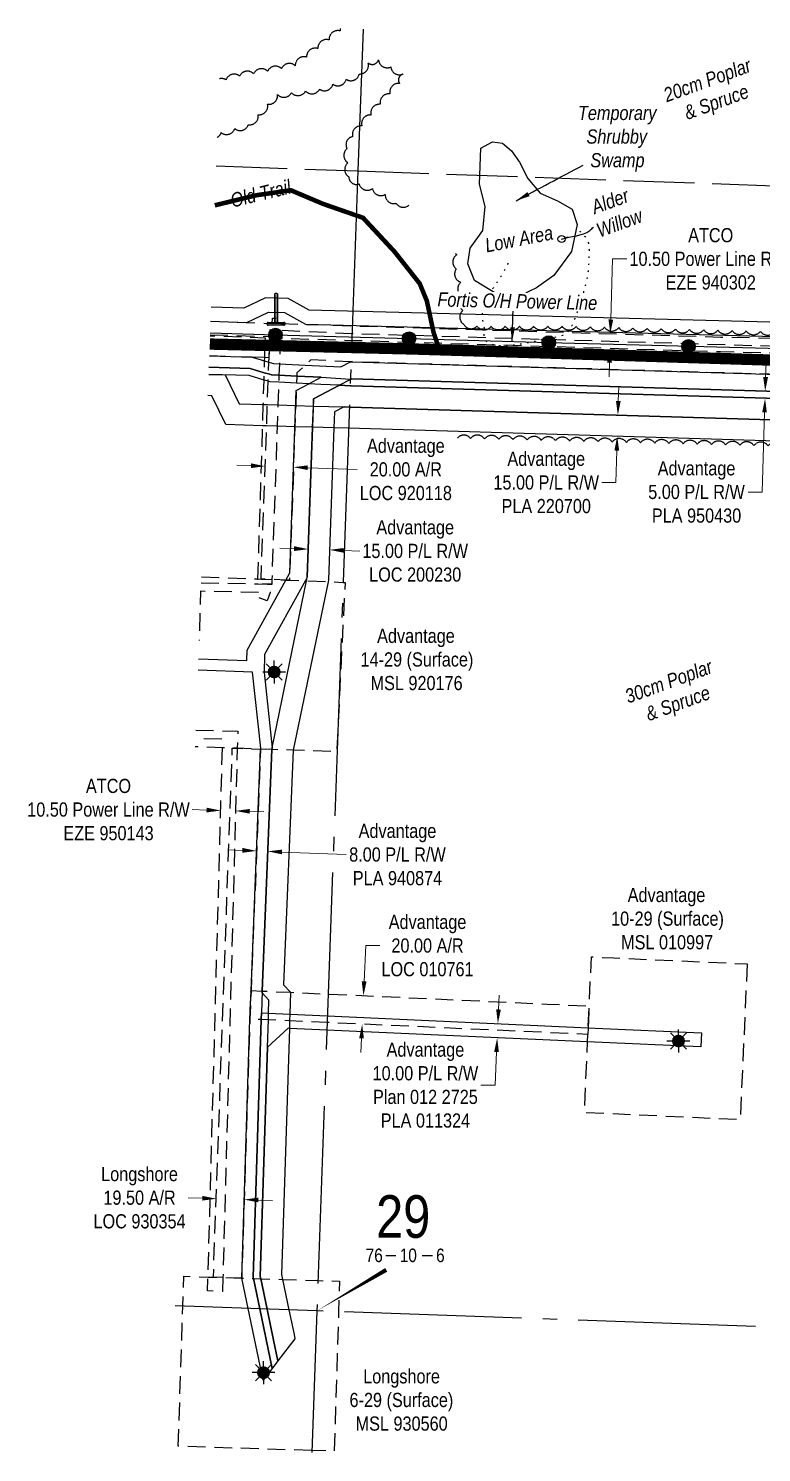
# Model space of a CAD drawing. Extents: x 341532 to 345906, y 6165767 to 6167762.
# Drawn here: x 341532 to 342049, y 6165902 to 6166906 of the extents above; entities that cross this region are included whole.
import ezdxf
from ezdxf.enums import TextEntityAlignment as Align

# ---------------------------------------------------------------- set-up
doc = ezdxf.new("R2010")
doc.units = 0
doc.header["$LTSCALE"] = 5
doc.header["$PDSIZE"] = 0.5
for name, pattern in [('0', [1, 1, 0]), ('foc-ACCESSROAD', [3.75, 2.5, -1.25]), ('foc-FLOWLINE', [3.75, 2.5, -1.25]), ('foc-QUARTERLINE', [33, 25, -3, 2, -3]), ('foc-TOPO', [1, 0.2, -0.8]), ('foc-UNSURVEYED', [12.5, 10, -2.5]), ('POWERLINE5', [7.8, 2.4, -0.6, 0.6, -0.6, 0.6, -0.6, 2.4])]:
    doc.linetypes.add(name, pattern=pattern)
doc.layers.get('Defpoints').update_dxf_attribs({"color": 9})
for name, color, linetype in [('10', 1, 'Continuous'), ('9', 3, 'Continuous'), ('AS-POWER', 104, 'foc-POWER'), ('AS-POWER-EXISTING', 72, 'POWERLINE5'), ('AS-ROADS', 254, 'Continuous'), ('C-RW', 13, 'Continuous'), ('F-AR', 190, 'foc-ACCESSROAD'), ('F-EZE', 190, 'foc-FLOWLINE'), ('F-RW', 190, 'Continuous'), ('F-WS', 190, 'foc-ACCESSROAD'), ('F-WS-S', 8, 'Continuous'), ('L-QSEC', 8, 'foc-QUARTERLINE'), ('L-SECLBL', 7, 'Continuous'), ('L-USEC', 7, 'foc-UNSURVEYED'), ('T-BUSH', 110, '0'), ('T-BUSH-T', 110, 'Continuous'), ('T-GENERAL', 48, 'foc-TOPO'), ('WETLAND', 143, 'Continuous'), ('WETLAND-T', 146, 'Continuous')]:
    doc.layers.add(name, color=color, linetype=linetype)
for name, color, linetype, lineweight in [('F-AR-T', 190, 'Continuous', 9), ('F-EZE-T', 190, 'Continuous', 9), ('F-RW-T', 190, 'Continuous', 9), ('F-WS-T', 190, 'Continuous', 9), ('T-TEXT', 48, 'Continuous', 18)]:
    doc.layers.add(name, color=color, linetype=linetype, lineweight=lineweight)
doc.styles.add('100L', font='ARIALN.TTF', dxfattribs={"height": 11})
doc.styles.add('80CG', font='ARIALN.TTF', dxfattribs={"height": 10})
doc.styles.add('80L', font='ARIALN.TTF', dxfattribs={"height": 10})
doc.styles.add('foc-LtypeFont', font='ARIALN.TTF', dxfattribs={"height": 7.35})
doc.styles.add('SIMPLEX', font='ARIALN.TTF')
doc.linetypes.add('foc-POWER', pattern='A,6,-1,["P",foc-LtypeFont,S=0.2,R=0,X=-0.625,Y=-0.75],-1.24,4', length=12.24)
doc.dimstyles.new('Compass 5 000', dxfattribs={"dimscale": 5, "dimtxt": 9, "dimasz": 2, "dimexe": 0.2, "dimexo": 0.0625, "dimgap": 0.5, "dimtad": 0, "dimtih": 1, "dimtoh": 1, "dimzin": 0, "dimdsep": 46, "dimtxsty": '80CG', "dimcen": 0.1, "dimse1": 1, "dimse2": 1, "dimclrd": 256, "dimclrt": 256, "dimaunit": 1, "dimadec": 4, "dimazin": 0, "dimtfac": 0.06, "dimtofl": 0, "dimtmove": 0, "dimatfit": 1, "dimfxl": 0.2, "dimtolj": 1, "dimtzin": 0, "dimlwd": -1, "dimarcsym": 0})

# ---------------------------------------------------------------- blocks, each defined once
blk = doc.blocks.new('L-SECLBL')
at = {"layer": '9', "color": 7}
for p, q in [((-5.1, -27.8), (-12.3, -27.8)), ((20.7, -27.8), (13.5, -27.8))]:
    blk.add_line(p, q, dxfattribs=at)
at = {"layer": '10', "color": 2, "style": 'SIMPLEX'}
blk.add_attdef('SEC', text='', height=30, dxfattribs=at).set_placement((0, 0), align=Align.MIDDLE)
at = {"layer": '10', "color": 5, "style": '80L'}
blk.add_attdef('TWP', text='', height=9.5, dxfattribs=at).set_placement((-14.4, -27.4), align=Align.MIDDLE_RIGHT)
blk.add_attdef('RGE', text='', height=9.5, dxfattribs=at).set_placement((3.6, -27.4), align=Align.MIDDLE_CENTER)
blk.add_attdef('MER', text='', height=9.5, dxfattribs=at).set_placement((23.2, -27.4), align=Align.MIDDLE_LEFT)
blk = doc.blocks.new('dyn_anchor')
h = blk.add_hatch(color=255)
h.dxf.hatch_style = 1
edge = h.paths.add_edge_path()
edge.add_arc((0, 4.125), 0.2, 0, 180, ccw=False)
edge.add_line((0.2, 4.125), (0.2, 0.2))
edge.add_line((0.2, 0.2), (-0.2, 0.2))
edge.add_line((-0.2, 0.2), (-0.2, 4.125))
h = blk.add_hatch(color=255)
h.dxf.hatch_style = 1
edge = h.paths.add_edge_path()
edge.add_arc((-1.1, 0), 0.2, 90, 270, ccw=False)
edge.add_line((-1.1, 0.2), (0.2, 0.2))
edge.add_line((0.2, 0.2), (1.1, 0.2))
edge.add_arc((1.1, 0), 0.2, -90, 90, ccw=False)
edge.add_line((1.1, -0.2), (-1.1, -0.2))
at = {"color": 255, "flags": 128}
blk.add_lwpolyline([(-0.2, 4.125, -1), (0.2, 4.125), (0.2, 0.2), (-0.2, 0.2)], format="xyb", close=True, dxfattribs=at)
at = {"color": 72, "const_width": 0.1, "flags": 128}
for points in [[(0, 4.125), (0, 0)], [(-1.1, 0), (1.1, 0)]]:
    blk.add_lwpolyline(points, dxfattribs=at)
at = {"color": 255}
blk.add_lwpolyline([(-1.1, -0.2, -1), (-1.1, 0.2), (0.2, 0.2), (1.1, 0.2, -1), (1.1, -0.2)], format="xyb", close=True, dxfattribs=at)
blk = doc.blocks.new('POWERPOLE')
h = blk.add_hatch(color=255)
edge = h.paths.add_edge_path()
edge.add_arc((0, 0), 0.96, 0, 360)
at = {"linetype": 'Continuous'}
for p, q in [((0.68, -0.68), (-0.68, 0.68)), ((-0.68, -0.68), (0.68, 0.68))]:
    blk.add_line(p, q, dxfattribs=at)
blk.add_circle((0, 0), 0.96, dxfattribs=at)
blk = doc.blocks.new('*D38')
at = {"layer": 'Defpoints', "color": 0, "transparency": 16777216}
for p in [(341767.8, 6166224.1), (341785.8, 6166223.3), (341784.9, 6166203.2)]:
    blk.add_point(p, dxfattribs=at)
at = {"layer": 'F-AR-T', "transparency": 16777216}
for p, q in [((341768.3, 6166234.1), (341769.4, 6166259.4)), ((341769.4, 6166259.4), (341779.4, 6166259.4)), ((341766.5, 6166194.1), (341766, 6166184.1))]:
    blk.add_line(p, q, dxfattribs=at)
for points in [[(341766.6, 6166234.2), (341770, 6166234.1), (341767.8, 6166224.1)], [(341764.8, 6166194.1), (341768.1, 6166194), (341766.9, 6166204)]]:
    blk.add_solid(points, dxfattribs=at)
at = {"layer": 'F-AR-T', "transparency": 16777216, "insert": (341813, 6166259.4), "char_height": 10, "attachment_point": 5, "style": '80CG'}
blk.add_mtext('\\A1;Advantage\\P20.00 A/R\\PLOC 010761', dxfattribs=at)
blk = doc.blocks.new('*D41')
at = {"layer": 'Defpoints', "color": 0, "transparency": 16777216}
for p in [(341794.5, 6166695.5), (341941.9, 6166691), (341794.2, 6166685)]:
    blk.add_point(p, dxfattribs=at)
at = {"layer": 'F-EZE-T', "transparency": 16777216}
for p, q in [((341942.2, 6166701), (341943.5, 6166743.7)), ((341943.5, 6166743.7), (341953.5, 6166743.7)), ((341941.3, 6166670.5), (341941, 6166660.5))]:
    blk.add_line(p, q, dxfattribs=at)
for points in [[(341940.6, 6166701), (341943.9, 6166700.9), (341941.9, 6166691)], [(341939.6, 6166670.5), (341943, 6166670.4), (341941.6, 6166680.5)]]:
    blk.add_solid(points, dxfattribs=at)
at = {"layer": 'F-EZE-T', "transparency": 16777216, "insert": (342012.7, 6166743.7), "char_height": 10, "attachment_point": 5, "style": '80CG', "bg_fill": 3, "box_fill_scale": 1.1, "bg_fill_color": 256, "bg_fill_true_color": 13158600, "bg_fill_transparency": 0}
blk.add_mtext('\\A1;ATCO\\P10.50 Power Line R/W\\PEZE 940302', dxfattribs=at)
blk = doc.blocks.new('*D42')
at = {"layer": 'Defpoints', "color": 0, "transparency": 16777216}
for p in [(341700.3, 6166325.9), (341692.3, 6166323.7), (341700.2, 6166323.4)]:
    blk.add_point(p, dxfattribs=at)
at = {"layer": 'F-RW-T', "transparency": 16777216}
for p, q in [((341682.5, 6166326.6), (341672.5, 6166327)), ((341710.3, 6166325.4), (341755.5, 6166323.6))]:
    blk.add_line(p, q, dxfattribs=at)
for points in [[(341682.5, 6166328.3), (341682.4, 6166324.9), (341692.4, 6166326.2)], [(341710.4, 6166327.1), (341710.3, 6166323.8), (341700.3, 6166325.9)]]:
    blk.add_solid(points, dxfattribs=at)
at = {"layer": 'F-RW-T', "transparency": 16777216, "insert": (341791.8, 6166323.6), "char_height": 10, "attachment_point": 5, "style": '80CG'}
blk.add_mtext('\\A1;Advantage\\P8.00 P/L R/W\\PPLA 940874', dxfattribs=at)
blk = doc.blocks.new('*D45')
at = {"layer": 'Defpoints', "color": 0, "transparency": 16777216}
for p in [(341698.6, 6166600.9), (341718.6, 6166600.2), (341718.5, 6166596.8)]:
    blk.add_point(p, dxfattribs=at)
at = {"layer": 'F-RW-T', "transparency": 16777216}
for p, q in [((341688.5, 6166597.9), (341678.5, 6166598.2)), ((341728.5, 6166596.4), (341763.4, 6166595.2))]:
    blk.add_line(p, q, dxfattribs=at)
for points in [[(341688.6, 6166599.5), (341688.4, 6166596.2), (341698.5, 6166597.5)], [(341728.5, 6166598.1), (341728.4, 6166594.8), (341718.5, 6166596.8)]]:
    blk.add_solid(points, dxfattribs=at)
at = {"layer": 'F-RW-T', "transparency": 16777216, "insert": (341797.7, 6166595.2), "char_height": 10, "attachment_point": 5, "style": '80CG'}
blk.add_mtext('\\A1;Advantage\\P20.00 A/R\\PLOC 920118', dxfattribs=at)
blk = doc.blocks.new('*D47')
at = {"layer": 'Defpoints', "color": 0, "transparency": 16777216}
for p in [(342026, 6166631.2), (341946.8, 6166618.6), (342025.5, 6166616.2)]:
    blk.add_point(p, dxfattribs=at)
at = {"layer": 'F-RW-T', "transparency": 16777216}
for p, q in [((341947.5, 6166643.5), (341947.8, 6166653.5)), ((341946.5, 6166608.6), (341945.8, 6166586)), ((341945.8, 6166586), (341935.8, 6166586))]:
    blk.add_line(p, q, dxfattribs=at)
for points in [[(341945.9, 6166643.6), (341949.2, 6166643.5), (341947.2, 6166633.5)], [(341944.8, 6166608.6), (341948.1, 6166608.5), (341946.8, 6166618.6)]]:
    blk.add_solid(points, dxfattribs=at)
at = {"layer": 'F-RW-T', "transparency": 16777216, "insert": (341896.7, 6166586), "char_height": 10, "attachment_point": 5, "style": '80CG'}
blk.add_mtext('\\A1;Advantage\\P15.00 P/L R/W\\PPLA 220700', dxfattribs=at)
blk = doc.blocks.new('*D48')
at = {"layer": 'Defpoints', "color": 0, "transparency": 16777216}
for p in [(342096.9, 6166649.1), (342051, 6166645.4), (342096.8, 6166644.1)]:
    blk.add_point(p, dxfattribs=at)
at = {"layer": 'F-RW-T', "transparency": 16777216}
for p, q in [((342051.4, 6166660.4), (342051.7, 6166670.4)), ((342050.7, 6166635.4), (342049, 6166579.3)), ((342049, 6166579.3), (342039, 6166579.3))]:
    blk.add_line(p, q, dxfattribs=at)
for points in [[(342049.7, 6166660.5), (342053.1, 6166660.4), (342051.1, 6166650.4)], [(342049, 6166635.5), (342052.3, 6166635.4), (342051, 6166645.4)]]:
    blk.add_solid(points, dxfattribs=at)
at = {"layer": 'F-RW-T', "transparency": 16777216, "insert": (342002.7, 6166579.3), "char_height": 10, "attachment_point": 5, "style": '80CG'}
blk.add_mtext('\\A1;Advantage\\P5.00 P/L R/W\\PPLA 950430', dxfattribs=at)
blk = doc.blocks.new('*D49')
at = {"layer": 'Defpoints', "color": 0, "transparency": 16777216}
for p in [(341815.8, 6166206.5), (341815.3, 6166196.5), (341862.1, 6166194.4)]:
    blk.add_point(p, dxfattribs=at)
at = {"layer": 'F-RW-T', "transparency": 16777216}
for p, q in [((341863, 6166214.4), (341863.5, 6166224.4)), ((341861.7, 6166184.4), (341860.6, 6166161)), ((341860.6, 6166161), (341850.6, 6166161))]:
    blk.add_line(p, q, dxfattribs=at)
for points in [[(341861.4, 6166214.5), (341864.7, 6166214.3), (341862.6, 6166204.4)], [(341860, 6166184.5), (341863.3, 6166184.4), (341862.1, 6166194.4)]]:
    blk.add_solid(points, dxfattribs=at)
at = {"layer": 'F-RW-T', "transparency": 16777216, "insert": (341811.5, 6166161), "char_height": 10, "attachment_point": 5, "style": '80CG'}
blk.add_mtext('\\A1;Advantage\\P10.00 P/L R/W\\PPlan 012 2725\\PPLA 011324', dxfattribs=at)
blk = doc.blocks.new('*D52')
at = {"layer": 'Defpoints', "color": 0, "transparency": 16777216}
for p in [(341729.5, 6166557.9), (341744.5, 6166557.3), (341743.8, 6166538.5)]:
    blk.add_point(p, dxfattribs=at)
at = {"layer": 'F-RW-T', "transparency": 16777216}
for p, q in [((341718.9, 6166539.4), (341708.9, 6166539.8)), ((341753.8, 6166538.1), (341765.2, 6166537.7))]:
    blk.add_line(p, q, dxfattribs=at)
for points in [[(341718.9, 6166541.1), (341718.8, 6166537.7), (341728.9, 6166539)], [(341753.9, 6166539.8), (341753.8, 6166536.5), (341743.8, 6166538.5)]]:
    blk.add_solid(points, dxfattribs=at)
at = {"layer": 'F-RW-T', "transparency": 16777216, "insert": (341804.3, 6166537.7), "char_height": 10, "attachment_point": 5, "style": '80CG'}
blk.add_mtext('\\A1;Advantage\\P15.00 P/L R/W\\PLOC 200230', dxfattribs=at)
blk = doc.blocks.new('*D53')
at = {"layer": 'Defpoints', "color": 0, "transparency": 16777216}
for p in [(341665.5, 6166123.9), (341685, 6166123.3), (341683.7, 6166080.3)]:
    blk.add_point(p, dxfattribs=at)
at = {"layer": 'F-RW-T', "transparency": 16777216}
for p, q in [((341654.2, 6166081.3), (341644.2, 6166081.6)), ((341693.7, 6166080), (341703.7, 6166079.7))]:
    blk.add_line(p, q, dxfattribs=at)
for points in [[(341654.2, 6166082.9), (341654.1, 6166079.6), (341664.1, 6166080.9)], [(341693.7, 6166081.7), (341693.6, 6166078.4), (341683.7, 6166080.3)]]:
    blk.add_solid(points, dxfattribs=at)
at = {"layer": 'F-RW-T', "transparency": 16777216, "insert": (341609.9, 6166081.6), "char_height": 10, "attachment_point": 5, "style": '80CG'}
blk.add_mtext('\\A1;Longshore\\P19.50 A/R\\PLOC 930354', dxfattribs=at)
blk = doc.blocks.new('*D54')
at = {"layer": 'Defpoints', "color": 0, "transparency": 16777216}
for p in [(341668, 6166386.3), (341678.5, 6166386), (341677.6, 6166354.4)]:
    blk.add_point(p, dxfattribs=at)
at = {"layer": 'F-RW-T', "transparency": 16777216}
for p, q in [((341657.1, 6166355), (341647.1, 6166355.3)), ((341687.6, 6166354.2), (341697.6, 6166353.9))]:
    blk.add_line(p, q, dxfattribs=at)
for points in [[(341657.2, 6166356.7), (341657.1, 6166353.3), (341667.1, 6166354.7)], [(341687.7, 6166355.8), (341687.6, 6166352.5), (341677.6, 6166354.4)]]:
    blk.add_solid(points, dxfattribs=at)
at = {"layer": 'F-RW-T', "transparency": 16777216, "insert": (341588, 6166355.3), "char_height": 10, "attachment_point": 5, "style": '80CG'}
blk.add_mtext('\\A1;ATCO\\P10.50 Power Line R/W\\PEZE 950143', dxfattribs=at)
blk = doc.blocks.new('GAS')
h = blk.add_hatch(color=255)
h.dxf.hatch_style = 1
edge = h.paths.add_edge_path()
edge.add_arc((0, 0), 0.9, 0, 360)
for p, q in [((-0.81, 0), (-1.62, 0)), ((-0.57, 0.57), (-1.14, 1.14)), ((0, 0.81), (0, 1.62)), ((0.57, 0.57), (1.14, 1.14)), ((1.62, 0), (0.81, 0)), ((-0.57, -0.57), (-1.14, -1.14)), ((0, -0.81), (0, -1.62)), ((1.14, -1.14), (0.57, -0.57))]:
    blk.add_line(p, q)
blk.add_circle((0, 0), 0.8)

msp = doc.modelspace()

# ---------------------------------------------------------------- linework, layer by layer
at = {"layer": 'AS-POWER', "flags": 128}
msp.add_lwpolyline([(341659.763, 6166691.63), (341705.785, 6166690.042), (341799.949, 6166687.482), (341898.484, 6166684.751), (342098.765, 6166679.516), (342198.32, 6166677.075)], dxfattribs=at)
at = {"layer": 'AS-ROADS', "flags": 128}
for points, const_width in [([(341663.001, 6166781.497), (341692.313, 6166788.601), (341716.583, 6166792.109), (341739.28, 6166782.513), (341767.458, 6166772.719), (341789.639, 6166748.885), (341807.477, 6166726.306), (341812.52, 6166714.06), (341817.206, 6166691.956), (341820.177, 6166683.075)], 3.221), ([(341659.475, 6166683.646), (341801.986, 6166680.186), (341896.797, 6166677.327), (342097.298, 6166671.015), (342246.435, 6166667.407), (342663.377, 6166654.779)], 7.998)]:
    msp.add_lwpolyline(points, dxfattribs=dict(at, const_width=const_width))
at = {"layer": 'F-AR'}
msp.add_lwpolyline([(341659.713, 6166690.249), (341701.79, 6166689.002), (341701.25, 6166674.015), (341698.201, 6166674.106), (341689.302, 6166674.37), (341659.173, 6166675.263)], dxfattribs=at)
at = {"layer": 'F-AR', "flags": 128}
for points in [[(342228.178, 6166677.16), (342228.049, 6166673.944), (342227.373, 6166657.181), (342219.376, 6166657.417), (342204.387, 6166657.858), (342201.494, 6166657.944), (342195.496, 6166658.123), (342194.392, 6166658.155), (342179.402, 6166658.602), (341759.066, 6166671.147), (341758.629, 6166671.16), (341730.716, 6166672.453), (341726.784, 6166668.775), (341720.869, 6166663.241), (341720.791, 6166661.067), (341720.611, 6166656.071), (341720.424, 6166650.894), (341720.044, 6166640.333), (341719.504, 6166625.362), (341715.791, 6166522.315), (341715.603, 6166517.089), (341713.029, 6166517.243), (341703.221, 6166517.656), (341695.624, 6166517.873), (341699.519, 6166625.961), (341700.059, 6166640.947), (341700.653, 6166657.415), (341700.838, 6166662.576), (341701.135, 6166670.834), (341701.25, 6166674.015), (341701.79, 6166689.002), (341701.963, 6166693.799), (341759.39, 6166691.141), (341759.786, 6166691.129), (342180.207, 6166678.582), (342195.197, 6166678.135), (342205.066, 6166677.841), (342220.181, 6166677.396), (342228.178, 6166677.16)], [(341668.699, 6166025.354), (341661.978, 6166025.568), (341675.318, 6166398.76), (341678.836, 6166398.632), (341695.299, 6166398.04), (341688.525, 6166227.754), (341687.888, 6166212.292), (341687.683, 6166207.635), (341681.962, 6166024.931), (341668.699, 6166025.354)], [(341926.323, 6166201.527), (341926.107, 6166196.764), (341742.277, 6166205.178), (341715.736, 6166206.376), (341700.748, 6166207.052), (341695.684, 6166207.284), (341687.683, 6166207.635), (341687.888, 6166212.292), (341688.525, 6166227.754), (341696.315, 6166227.365), (341716.374, 6166226.475), (341743.001, 6166225.27), (341897.441, 6166218.229), (341927.015, 6166216.754), (341926.323, 6166201.527)]]:
    msp.add_lwpolyline(points, close=True, dxfattribs=at)
at = {"layer": 'F-EZE', "flags": 128}
for points in [[(341660.054, 6166699.715), (341703.505, 6166698.258), (341703.639, 6166701.944), (341709.636, 6166701.725), (341709.502, 6166698.071), (341759.98, 6166696.527), (342019.82, 6166688.582), (342180.492, 6166685.647), (342195.489, 6166685.374), (342196.286, 6166685.359), (342196.345, 6166687.372), (342202.342, 6166687.197), (342202.284, 6166685.194), (342205.452, 6166685.103), (342220.475, 6166684.668), (342228.471, 6166684.437), (342247.079, 6166683.899), (342247.983, 6166713.637), (342248.135, 6166718.633), (342248.59, 6166733.623), (342249.962, 6166778.778), (342250.253, 6166788.361), (342250.417, 6166793.771), (342250.565, 6166798.62), (342251.02, 6166813.61), (342251.172, 6166818.606), (342253.29, 6166888.309)], [(342263.912, 6166887.931), (342262.586, 6166843.572), (342261.084, 6166793.338), (342260.924, 6166787.982), (342260.636, 6166778.344), (342257.804, 6166683.587), (342257.597, 6166676.703), (342257.489, 6166673.093), (342228.049, 6166673.944), (342220.051, 6166674.175), (342205.028, 6166674.61), (342201.98, 6166674.698), (342201.494, 6166657.944), (342201.146, 6166645.953), (342200.469, 6166622.611), (342216.624, 6166622.479), (342215.552, 6166601.019), (342214.804, 6166586.035), (342210.045, 6166490.759), (342209.497, 6166479.778), (342201.406, 6166480.134), (342201.953, 6166491.078), (342206.704, 6166586.214), (342207.453, 6166601.198), (342207.799, 6166608.14), (342201.949, 6166611.214), (342194.142, 6166611.44), (342195.003, 6166641.136), (342195.149, 6166646.132), (342195.496, 6166658.123), (342195.982, 6166674.863), (342195.066, 6166674.879), (342180.069, 6166675.153), (342019.534, 6166678.086), (341759.602, 6166686.034), (341709.119, 6166687.578), (341708.498, 6166669.69), (341708.221, 6166661.696), (341708.047, 6166656.7), (341707.492, 6166640.718), (341706.972, 6166625.739), (341703.221, 6166517.656), (341703.106, 6166514.35), (341700.108, 6166514.405), (341693.298, 6166514.53), (341693.404, 6166517.991), (341696.724, 6166626.045), (341697.185, 6166641.035), (341697.715, 6166658.292), (341697.873, 6166663.462), (341698.128, 6166671.733), (341698.201, 6166674.106), (341698.625, 6166687.921), (341659.676, 6166689.227)], [(341653.408, 6166515.265), (341693.298, 6166514.53), (341700.108, 6166514.405), (341703.106, 6166514.35), (341702.996, 6166508.352), (341702.091, 6166508.37), (341699.804, 6166502.484), (341694.213, 6166504.655), (341695.701, 6166508.488), (341652.923, 6166509.275), (341651.987, 6166474.534), (341651.941, 6166474.535)], [(341653.41, 6166515.265), (341693.298, 6166514.53), (341700.108, 6166514.405), (341703.106, 6166514.35), (341702.996, 6166508.352), (341702.091, 6166508.37), (341699.804, 6166502.484), (341694.213, 6166504.655), (341695.701, 6166508.488), (341652.923, 6166509.275), (341651.987, 6166474.534), (341651.943, 6166474.535)], [(341649.668, 6166411.452), (341679.161, 6166410.595), (341678.836, 6166398.632), (341668.699, 6166025.354), (341668.434, 6166015.588), (341657.94, 6166015.872), (341658.207, 6166025.688), (341668.345, 6166399.01), (341668.505, 6166404.904), (341649.452, 6166405.457)]]:
    msp.add_lwpolyline(points, dxfattribs=at)
at = {"layer": 'F-RW'}
for points in [[(341651.477, 6166461.662), (341685.485, 6166460.441), (341685.695, 6166467.772), (341713.028, 6166517.249), (341715.791, 6166522.315), (341720.424, 6166650.894), (341729.36, 6166655.634), (341737.982, 6166660.207), (341720.791, 6166661.067), (341708.221, 6166661.696), (341702.893, 6166661.962), (341700.838, 6166662.576), (341697.873, 6166663.462), (341688.017, 6166666.407), (341658.885, 6166667.27)], [(341658.885, 6166667.27), (341688.017, 6166666.407), (341697.873, 6166663.462), (341700.838, 6166662.576), (341702.893, 6166661.962), (341708.221, 6166661.696), (341720.791, 6166661.067), (341737.982, 6166660.207), (341758.626, 6166658.941), (341759.426, 6166659.135), (342178.919, 6166646.615)], [(341659.173, 6166675.263), (341689.302, 6166674.37), (341698.128, 6166671.733), (341701.135, 6166670.834), (341704.257, 6166669.902), (341708.498, 6166669.69), (341726.784, 6166668.775), (341751.776, 6166667.525), (341758.629, 6166671.16), (341759.066, 6166671.147), (342179.402, 6166658.602)], [(342178.919, 6166646.615), (341759.426, 6166659.135), (341758.617, 6166658.707), (341750.805, 6166654.562), (341732.667, 6166644.94), (341728.135, 6166519.177), (341726.823, 6166516.799), (341698.06, 6166464.672), (341697.695, 6166451.93), (341703.338, 6166398.965), (341703.288, 6166397.751), (341696.311, 6166227.36), (341695.895, 6166211.938), (341695.682, 6166207.292), (341689.986, 6166025.637), (341690.188, 6166024.671), (341694.669, 6166003.279), (341703.472, 6165961.257), (341697.063, 6165952.844), (341686.436, 6166003.572), (341681.962, 6166024.931), (341687.683, 6166207.635), (341687.893, 6166212.292), (341688.525, 6166227.754), (341695.299, 6166398.04), (341695.324, 6166398.699), (341689.614, 6166452.29), (341651.189, 6166453.669)], [(342178.718, 6166641.621), (341759.228, 6166654.139), (341758.454, 6166654.175), (341750.805, 6166654.562), (341737.732, 6166655.215), (341729.36, 6166655.634), (341720.611, 6166656.071), (341708.047, 6166656.7), (341702.04, 6166657), (341700.653, 6166657.415), (341697.715, 6166658.292), (341687.214, 6166661.43), (341658.705, 6166662.275)], [(341658.705, 6166662.274), (341670.276, 6166661.931), (341680.238, 6166641.556), (341697.185, 6166641.035), (341700.059, 6166640.947), (341707.492, 6166640.718), (341720.044, 6166640.333), (341732.487, 6166639.95), (341754.139, 6166639.343), (341757.913, 6166639.169), (341758.625, 6166639.148), (342125.495, 6166628.194)], [(342121.312, 6166613.325), (341757.375, 6166624.228), (341746.938, 6166624.541), (341731.948, 6166624.99), (341719.504, 6166625.362), (341706.972, 6166625.739), (341699.519, 6166625.961), (341696.724, 6166626.045), (341670.747, 6166626.824), (341660.781, 6166647.211), (341658.165, 6166647.288)]]:
    msp.add_lwpolyline(points, dxfattribs=at)
at = {"layer": 'F-RW', "flags": 128}
msp.add_lwpolyline([(342125.495, 6166628.194), (341758.625, 6166639.148), (341757.913, 6166639.169), (341754.139, 6166639.343), (341747.342, 6166635.741), (341746.938, 6166624.541), (341743.076, 6166517.379), (341742.809, 6166516.081), (341718.302, 6166397.204), (341711.518, 6166231.781), (341716.374, 6166226.475), (341715.884, 6166211.035), (341715.736, 6166206.376), (341715.566, 6166201.041), (341710.051, 6166027.389), (341710.756, 6166024.017), (341715.245, 6166002.546), (341718.898, 6165985.081), (341719.504, 6165982.177), (341707.478, 6165966.515), (341704.392, 6165981.214), (341699.816, 6166003.095), (341695.329, 6166024.507), (341695.001, 6166026.076), (341700.132, 6166187.682), (341700.748, 6166207.052), (341700.896, 6166211.711), (341701.186, 6166220.854), (341696.278, 6166226.21), (341696.315, 6166227.365), (341703.288, 6166397.751), (341703.338, 6166398.965), (341727.637, 6166516.762), (341728.135, 6166519.177), (341731.948, 6166624.99), (341732.487, 6166639.95), (341732.667, 6166644.94), (341750.805, 6166654.562), (341758.454, 6166654.175), (341759.229, 6166654.138), (342178.718, 6166641.62)], dxfattribs=at)
at = {"layer": 'F-RW'}
msp.add_lwpolyline([(342006.197, 6166197.921), (342005.746, 6166187.933), (341930.656, 6166191.324), (341925.87, 6166191.54), (341742.084, 6166199.844), (341715.566, 6166201.041), (341714.606, 6166201.085), (341700.132, 6166187.682), (341695.001, 6166026.076), (341695.329, 6166024.507), (341699.816, 6166003.095), (341704.392, 6165981.214), (341707.478, 6165966.515), (341703.472, 6165961.257), (341694.669, 6166003.279), (341690.188, 6166024.671), (341689.986, 6166025.637), (341695.684, 6166207.284), (341695.892, 6166211.938), (341700.896, 6166211.711), (341715.884, 6166211.035), (341742.445, 6166209.835), (341926.323, 6166201.527), (341931.144, 6166201.309), (342006.197, 6166197.921)], close=True, dxfattribs=at)
at = {"layer": 'F-WS', "flags": 128}
msp.add_lwpolyline([(341653.562, 6166519.537), (341693.404, 6166517.991), (341695.624, 6166517.873), (341703.221, 6166517.656), (341713.029, 6166517.243), (341715.603, 6166517.089), (341726.824, 6166516.799), (341727.637, 6166516.762), (341742.809, 6166516.081), (341753.462, 6166515.604), (341754.803, 6166515.551), (341749.738, 6166412.272), (341748.947, 6166396.106), (341718.302, 6166397.204), (341703.288, 6166397.751), (341695.299, 6166398.04), (341678.836, 6166398.632), (341675.318, 6166398.76), (341668.345, 6166399.01), (341649.245, 6166399.699)], dxfattribs=at)
for points in [[(342038.422, 6166246.513), (342033.467, 6166136.628), (341923.603, 6166141.614), (341925.87, 6166191.54), (341926.107, 6166196.764), (341926.323, 6166201.527), (341927.015, 6166216.754), (341928.591, 6166251.463), (341944.488, 6166250.752), (342038.422, 6166246.513)], [(341731.401, 6165903.333), (341637.255, 6165906.327), (341640.401, 6166005.212), (341641.07, 6166026.233), (341658.207, 6166025.688), (341661.978, 6166025.568), (341668.699, 6166025.354), (341681.962, 6166024.931), (341690.188, 6166024.671), (341695.329, 6166024.507), (341710.756, 6166024.017), (341735.721, 6166023.222), (341750.982, 6166022.736), (341750.301, 6166001.295), (341750.049, 6165993.392), (341749.551, 6165977.731), (341747.169, 6165902.831), (341731.401, 6165903.333)]]:
    msp.add_lwpolyline(points, close=True, dxfattribs=at)
at = {"layer": 'L-QSEC'}
for p, q in [((341767.515, 6166905.626), (341763.914, 6166805.717)), ((341763.914, 6166805.717), (341734.95, 6166001.84)), ((341734.95, 6166001.84), (341635.038, 6166005.406)), ((341734.95, 6166001.845), (341731.35, 6165901.935)), ((342538.907, 6165973.149), (341734.95, 6166001.84))]:
    msp.add_line(p, q, dxfattribs=at)
at = {"layer": 'L-SECLBL', "flags": 128}
msp.add_lwpolyline([(341734.95, 6166001.845, 0, 0, 0), (341734.95, 6166001.845, 0, 2.999, 0), (341783.861, 6166030.757, 2.999, 2.999, 0)], format="xyseb", dxfattribs=at)
at = {"layer": 'L-USEC'}
for p, q in [((341664.002, 6166809.277), (341763.914, 6166805.716)), ((341763.915, 6166805.716), (342165.818, 6166791.389))]:
    msp.add_line(p, q, dxfattribs=at)
at = {"layer": 'T-BUSH', "flags": 128}
for points in [[(341751.347, 6166906.203, 0.07141427), (341751.316, 6166904.469, 0.52056705), (341743.605, 6166898.118, 0.52056705), (341735.653, 6166892.059, 0.52056705), (341727.701, 6166885.999, 0.52056705), (341719.749, 6166879.94, 0.52056705), (341710.01, 6166877.892, 0.52056705), (341700.187, 6166876.032, 0.52056705), (341690.342, 6166874.295, 0.52056705), (341680.487, 6166872.613, 0.52056705), (341670.899, 6166870.063, 0.2015029), (341666.215, 6166870.7, 0.2015029)], [(341832.644, 6166747.552, 0.05419968), (341833.604, 6166746.648, 0.52056705), (341833.242, 6166736.657, 0.52056705), (341836.484, 6166727.296, 0.52056705), (341837.329, 6166717.361, 0.52056705), (341837.998, 6166707.386, 0.52056705), (341838.667, 6166697.411, 0.52056705), (341847.845, 6166696.317, 0.52056705), (341857.841, 6166696.212, 0.52056705), (341867.839, 6166696.221, 0.52056705), (341877.836, 6166696.23, 0.52056705), (341887.834, 6166696.238, 0.52056705), (341897.831, 6166696.247, 0.52056705), (341907.829, 6166696.256, 0.52056705), (341917.824, 6166696.071, 0.52056705), (341927.818, 6166695.808, 0.52056705), (341937.812, 6166695.546, 0.52056705), (341947.806, 6166695.284, 0.52056705), (341957.8, 6166695.021, 0.52056705), (341967.794, 6166694.759, 0.52056705), (341977.789, 6166694.497, 0.52056705), (341987.783, 6166694.234, 0.52056705), (341997.777, 6166693.972, 0.52056705), (342007.771, 6166693.71, 0.52056705), (342017.765, 6166693.447, 0.52056705), (342027.759, 6166693.185, 0.52056705), (342037.753, 6166692.923, 0.52056705), (342047.747, 6166692.66, 0.52056705), (342057.741, 6166692.398, 0.52056705), (342067.735, 6166692.136, 0.52056705), (342077.73, 6166691.873, 0.52056705), (342087.724, 6166691.611, 0.52056705), (342097.718, 6166691.349, 0.52056705), (342107.711, 6166691.042, 0.52056705), (342117.703, 6166690.714, 0.52056705), (342127.695, 6166690.386, 0.52056705), (342137.687, 6166690.058, 0.52056705), (342147.679, 6166689.73, 0.52056705), (342157.671, 6166689.403, 0.52056705), (342167.664, 6166689.075, 0.52056705), (342176.758, 6166689.708, 0.52056705), (342177.114, 6166699.7, 0.52056705), (342177.469, 6166709.691, 0.52056705), (342177.825, 6166719.682, 0.52056705), (342178.181, 6166729.673, 0.52056705), (342178.536, 6166739.665, 0.52056705), (342178.892, 6166749.656, 0.52056705), (342179.248, 6166759.647, 0.52056705), (342179.603, 6166769.638, 0.52056705), (342179.959, 6166779.629, 0.52056705), (342180.314, 6166789.621, 0.52056705), (342179.36, 6166798.313, 0.52056705), (342169.366, 6166798.039, 0.52056705), (342159.373, 6166797.765, 0.52056705), (342150.915, 6166798.957, 0.52056705), (342151.66, 6166808.927, 0.52056705), (342152.404, 6166818.897, 0.52056705), (342153.149, 6166828.867, 0.52056705), (342153.893, 6166838.837, 0.52056705), (342154.638, 6166848.806, 0.52056705), (342155.382, 6166858.776, 0.52056705), (342156.127, 6166868.746, 0.52056705), (342156.871, 6166878.716, 0.52056705), (342166.484, 6166879.338, 0.52056705), (342176.479, 6166879.558, 0.52056705), (342184.205, 6166882.073, 0.42562585), (342185.851, 6166890.713, 0.42562585)], [(341664.727, 6166829.415, 0.18171559), (341667.444, 6166832.74, 0.52056705), (341677.037, 6166835.554, 0.52056705), (341686.631, 6166838.368, 0.52056705), (341693.546, 6166845.388, 0.52056705), (341700.155, 6166852.89, 0.52056705), (341707.145, 6166859.67, 0.52056705), (341717.067, 6166860.903, 0.52056705), (341726.988, 6166862.135, 0.52056705), (341736.909, 6166863.368, 0.52056705), (341746.285, 6166866.832, 0.52056705), (341755.656, 6166870.315, 0.52056705), (341764.826, 6166874.079, 0.52056705), (341771.112, 6166881.852, 0.52056705), (341778.444, 6166884.044, 0.52056705), (341787.118, 6166879.073, 0.52056705), (341795.792, 6166874.102, 0.52056705), (341793.274, 6166867.409, 0.52056705), (341786.495, 6166860.061, 0.52056705), (341779.715, 6166852.713, 0.52056705), (341773.151, 6166845.175, 0.52056705), (341766.692, 6166837.544, 0.52056705), (341760.232, 6166829.914, 0.52056705), (341756.247, 6166821.465, 0.52056705), (341756.882, 6166811.488, 0.52056705), (341757.516, 6166801.51, 0.52056705), (341764.733, 6166796.535, 0.52056705), (341774.176, 6166793.253, 0.52056705), (341783.192, 6166789.201, 0.52056705), (341790.97, 6166782.92, 0.45986723), (341799.85, 6166781.499)], [(342198.458, 6166504.072, 0.52056705), (342199.001, 6166514.055, 0.52056705), (342199.543, 6166524.037, 0.52056705), (342200.085, 6166534.02, 0.52056705), (342200.628, 6166544.003, 0.52056705), (342201.17, 6166553.986, 0.52056705), (342201.713, 6166563.969, 0.52056705), (342202.255, 6166573.951, 0.52056705), (342198.957, 6166580.134, 0.52056705), (342188.969, 6166579.697, 0.52056705), (342178.981, 6166579.26, 0.52056705), (342168.993, 6166578.822, 0.52056705), (342159.005, 6166578.385, 0.52056705), (342154.366, 6166586.505, 0.52056705), (342148.82, 6166594.288, 0.52056705), (342140.187, 6166599.33, 0.52056705), (342131.554, 6166604.371, 0.52056705), (342122.921, 6166609.413, 0.52056705), (342113.12, 6166610.339, 0.52056705), (342103.125, 6166610.585, 0.52056705), (342093.131, 6166610.83, 0.52056705), (342083.136, 6166611.076, 0.52056705), (342073.141, 6166611.322, 0.52056705), (342063.147, 6166611.568, 0.52056705), (342053.152, 6166611.814, 0.52056705), (342043.158, 6166612.06, 0.52056705), (342033.163, 6166612.306, 0.52056705), (342023.169, 6166612.551, 0.52056705), (342013.174, 6166612.797, 0.52056705), (342003.18, 6166613.043, 0.52056705), (341993.185, 6166613.289, 0.52056705), (341983.191, 6166613.535, 0.52056705), (341973.196, 6166613.781, 0.52056705), (341963.202, 6166614.027, 0.52056705), (341953.207, 6166614.272, 0.52056705), (341943.213, 6166614.518, 0.52056705), (341933.218, 6166614.764, 0.52056705), (341923.224, 6166615.01, 0.52056705), (341913.229, 6166615.256, 0.52056705), (341903.235, 6166615.502, 0.52056705), (341893.24, 6166615.748, 0.52056705), (341883.245, 6166615.993, 0.52056705), (341873.251, 6166616.239, 0.52056705), (341863.256, 6166616.485, 0.52056705), (341853.262, 6166616.731, 0.52056705), (341843.267, 6166616.977, 0.52056705), (341834.117, 6166617.202, 0.52056705)]]:
    msp.add_lwpolyline(points, format="xyb", dxfattribs=at)
at = {"layer": 'T-GENERAL'}
msp.add_spline([(341869.762, 6166740.659), (341864.505, 6166730.94), (341856.095, 6166718.333), (341851.89, 6166707.826), (341852.152, 6166698.633), (341852.941, 6166694.168), (341852.678, 6166689.703), (341884.743, 6166684.975), (341898.147, 6166687.864), (341910.5, 6166691.016), (341916.545, 6166700.472), (341922.59, 6166718.333), (341926.27, 6166733.567), (341927.058, 6166746.7), (341924.693, 6166758.782), (341919.962, 6166765.349), (341919.962, 6166765.611)], degree=3, dxfattribs=at)
at = {"layer": 'WETLAND'}
msp.add_lwpolyline([(341870.21, 6166713.896), (341846.144, 6166728.42), (341841.394, 6166740.295), (341842.977, 6166751.378), (341852.081, 6166763.649), (341853.661, 6166780.57), (341849.706, 6166796.502), (341850.498, 6166821.836), (341858.811, 6166826.19), (341865.936, 6166825.398), (341872.269, 6166819.856), (341877.81, 6166811.94), (341883.748, 6166800.461), (341892.456, 6166790.169), (341904.727, 6166784.628), (341915.019, 6166778.69), (341918.581, 6166768.003), (341914.623, 6166749.003), (341901.956, 6166731.982), (341889.771, 6166723.385), (341870.21, 6166713.896)], close=True, dxfattribs=at)

# ---------------------------------------------------------------- block references
at = {"layer": 'AS-POWER-EXISTING', "xscale": 4.998775000000007, "yscale": 4.998775000000007, "zscale": 4.998775000000007}
msp.add_blockref('dyn_anchor', (341706.203, 6166697.968), dxfattribs=at)
at = {"layer": 'AS-POWER-EXISTING', "color": 3}
for p, xscale, yscale, zscale in [((341705.785, 6166690.042), 4.998775000000007, 4.998775000000007, 4.998775000000007), ((341799.949, 6166687.482), 4.998775000000007, 4.998775000000007, 4.998775000000007), ((341898.484, 6166684.751), 4.998775000000007, 4.998775000000007, 4.998775000000007), ((341997.019, 6166682.02), 5.000000000000052, 5.000000000000052, 5.000000000000052)]:
    msp.add_blockref('POWERPOLE', p, dxfattribs=dict(at, xscale=xscale, yscale=yscale, zscale=zscale))
at = {"layer": 'F-WS-S', "xscale": 4.998775000000007, "yscale": 4.998775000000007, "zscale": 4.998775000000007}
for p in [(341704.83, 6166452.357), (341989.941, 6166192.122), (341697.329, 6165958.256)]:
    msp.add_blockref('GAS', p, dxfattribs=at)
at = {"layer": 'L-SECLBL', "xscale": 0.9997550000000002, "yscale": 0.9997550000000002, "zscale": 0.9997550000000002}
msp.add_blockref('L-SECLBL', (341795.83, 6166068.379), dxfattribs=at).add_auto_attribs({'SEC': '29', 'TWP': '76', 'RGE': '10', 'MER': '6'})

# ---------------------------------------------------------------- texts
at = {"layer": 'F-WS-T', "char_height": 9.99755, "attachment_point": 1, "style": '80L'}
for s, width, insert in [('\\pi12.362;Advantage\\P\\pi0.67343;14-29 (Surface)\\P\\pi7.7215;MSL 920176', 78.99495, (341765.083, 6166482.906)), ('\\pi12.362;Advantage\\P\\pi0.67343;10-29 (Surface)\\P\\pi7.7215;MSL 010997', 78.99495, (341941.766, 6166300.127)), ('\\pi9.8975;Longshore\\P\\pi0.25458;6-29 (Surface)\\P\\pi4.5373;MSL 930560', 72.60608, (341757.725, 6165960.675))]:
    msp.add_mtext_dynamic_manual_height_columns(s, width=width, gutter_width=50, heights=[0], dxfattribs=dict(at, insert=insert))
at = {"layer": 'T-BUSH-T', "char_height": 9.99755, "attachment_point": 1, "rotation": 20, "style": '100L'}
for s, insert in [('\\pi3.6571;{\\fArial Narrow|b0|i1|c0|p34;20cm Poplar \\P\\pi13.003;& Spruce}', (341974.918, 6166862.273)), ('\\pi3.6332;{\\fArial Narrow|b0|i1|c0|p34;30cm Poplar \\P\\pi13.003;& Spruce}', (341947.726, 6166438.239))]:
    msp.add_mtext_dynamic_manual_height_columns(s, width=71.93003, gutter_width=54.987, heights=[0], dxfattribs=dict(at, insert=insert))
at = {"layer": 'T-TEXT', "insert": (341673.102, 6166789.58), "char_height": 9.99755, "attachment_point": 1, "rotation": 13.624219, "style": '100L'}
msp.add_mtext_dynamic_manual_height_columns('{\\fArial Narrow|b0|i1|c0|p34;Old Trail}', width=48.26007, gutter_width=54.987, heights=[0], dxfattribs=at)
at = {"layer": 'WETLAND-T', "insert": (341918.32, 6166851.647), "char_height": 9.99755, "attachment_point": 1, "style": '80L'}
msp.add_mtext_dynamic_manual_height_columns('\\pi0.76264;{\\fArial Narrow|b0|i1|c0|p34;Temporary \\P\\pi6.8116;Shrubby \\P\\pi9.519;Swamp}', width=56.164, gutter_width=49.988, heights=[0], dxfattribs=at)

# ---------------------------------------------------------------- dimensions: what is measured, and where the dimension line sits
at = {"layer": 'F-AR-T'}
dim = msp.add_linear_dim(base=(341767.836, 6166224.138), p1=(341784.853, 6166203.229), p2=(341785.769, 6166223.32), angle=87.389543, text='Advantage\\P20.00 A/R\\PLOC 010761', dimstyle='Compass 5 000', dxfattribs=at)
dim.commit()
dim.dimension.update_dxf_attribs({"geometry": '*D38', "text_midpoint": (341812.957, 6166259.423), "dimtype": 161})
at = {"layer": 'F-RW-T'}
for base, p1, p2, angle, text, picture, middle in [((341946.768, 6166618.554), (342025.984, 6166631.165), (342025.536, 6166616.195), 268.284047, 'Advantage\\P15.00 P/L R/W\\PPLA 220700', '*D47', (341896.708, 6166586.023)), ((341718.474, 6166596.781), (341698.616, 6166600.894), (341718.597, 6166600.174), 357.936421, 'Advantage\\P20.00 A/R\\PLOC 920118', '*D45', (341797.713, 6166595.163)), ((341743.837, 6166538.494), (341729.529, 6166557.864), (341744.516, 6166557.324), 357.935925, 'Advantage\\P15.00 P/L R/W\\PLOC 200230', '*D52', (341804.296, 6166537.724)), ((341677.636, 6166354.431), (341668.001, 6166386.322), (341678.494, 6166386.037), 358.444364, 'ATCO\\P10.50 Power Line R/W\\PEZE 950143', '*D54', (341588.009, 6166355.259)), ((341700.345, 6166325.855), (341692.342, 6166323.703), (341700.243, 6166323.38), 357.655237, 'Advantage\\P8.00 P/L R/W\\PPLA 940874', '*D42', (341791.811, 6166323.595)), ((341862.12, 6166194.42), (341815.767, 6166206.522), (341815.316, 6166196.535), 267.412962, 'Advantage\\P10.00 P/L R/W\\PPlan 012 2725\\PPLA 011324', '*D49', (341811.524, 6166160.996)), ((341683.697, 6166080.337), (341665.492, 6166123.871), (341685.041, 6166123.258), 358.206367, 'Longshore\\P19.50 A/R\\PLOC 930354', '*D53', (341609.867, 6166081.575))]:
    dim = msp.add_linear_dim(base=base, p1=p1, p2=p2, angle=angle, text=text, dimstyle='Compass 5 000', dxfattribs=at)
    dim.commit()
    dim.dimension.update_dxf_attribs({"geometry": picture, "text_midpoint": middle, "dimtype": 161})

# ---------------------------------------------------------------- leaders
at = {"layer": 'WETLAND-T', "path_type": 1}
msp.add_leader([(341875.398, 6166784.685), (341922.686, 6166809.81)], dimstyle='Compass 5 000', override={"dimgap": 0.5, "dimtad": 0}, dxfattribs=at)

# ---------------------------------------------------------------- next in the draw order: texts
at = {"layer": 'AS-POWER', "insert": (341819.808, 6166720.218), "char_height": 9.99769, "attachment_point": 1, "rotation": 358.679802, "style": '80L', "bg_fill": 3, "box_fill_scale": 1.1, "bg_fill_color": 256, "bg_fill_transparency": 0}
msp.add_mtext_dynamic_manual_height_columns('\\pi0.32619;{\\fArial Narrow|b0|i1|c0|p34;Fortis O/H Power Line}', width=112.4751, gutter_width=49.988, heights=[0], dxfattribs=at)

# ---------------------------------------------------------------- next in the draw order: linework, layer by layer
at = {"layer": 'C-RW'}
for points in [[(342659.781, 6166554.445), (342635.185, 6166554.408), (342635.168, 6166565.693), (342629.723, 6166615.984), (342443.456, 6166623.217), (342424.616, 6166623.52), (342424.306, 6166603.795), (342309.765, 6166605.361), (342256.243, 6166585.119), (342176.452, 6166586.883), (342180.884, 6166695.763), (341729.565, 6166707.577), (341714.777, 6166715.726), (341698.655, 6166716.186), (341683.509, 6166708.932), (341660.414, 6166709.706)], [(341660.054, 6166699.715), (341685.62, 6166698.858), (341700.79, 6166706.124), (341712.072, 6166705.802), (341726.871, 6166697.646), (342165.484, 6166686.165), (342160.847, 6166572.228), (342258.824, 6166570.062), (342312.406, 6166590.327), (342439.066, 6166588.595), (342439.375, 6166608.288), (342443.044, 6166608.225), (342616.207, 6166601.501), (342620.173, 6166564.872), (342620.211, 6166539.39), (342659.243, 6166539.448)]]:
    msp.add_lwpolyline(points, dxfattribs=at)

# ---------------------------------------------------------------- next in the draw order: leaders
at = {"layer": 'AS-POWER', "path_type": 1}
msp.add_leader([(341872.691, 6166685.466), (341873.343, 6166706.805)], dimstyle='Compass 5 000', override={"dimgap": 0.5, "dimtad": 0}, dxfattribs=at)

# ---------------------------------------------------------------- next in the draw order: dimensions: what is measured, and where the dimension line sits
at = {"layer": 'F-EZE-T'}
dim = msp.add_linear_dim(base=(341941.92, 6166690.964), p1=(341794.159, 6166684.978), p2=(341794.48, 6166695.472), angle=88.248493, text='ATCO\\P10.50 Power Line R/W\\PEZE 940302', dimstyle='Compass 5 000', override={"dimtfill": 1}, dxfattribs=at)
dim.commit()
dim.dimension.update_dxf_attribs({"geometry": '*D41', "text_midpoint": (342012.673, 6166743.695), "dimtype": 161})

# ---------------------------------------------------------------- next in the draw order: texts
at = {"layer": 'T-BUSH-T', "insert": (341924.612, 6166783.5), "char_height": 9.99755, "attachment_point": 1, "rotation": 20, "style": '100L'}
msp.add_mtext_dynamic_manual_height_columns('\\pi3.037;{\\fArial Narrow|b0|i1|c0|p34;Alder \\P\\pi0.76605;Willow}', width=33.80249, gutter_width=54.987, heights=[0], dxfattribs=at)
at = {"layer": 'T-TEXT', "insert": (341852.796, 6166757.997), "char_height": 9.99755, "attachment_point": 1, "rotation": 11.18758, "style": '100L'}
msp.add_mtext_dynamic_manual_height_columns('{\\fArial Narrow|b0|i1|c0|p34;Low Area}', width=48.26007, gutter_width=54.987, heights=[0], dxfattribs=at)

# ---------------------------------------------------------------- next in the draw order: dimensions: what is measured, and where the dimension line sits
at = {"layer": 'F-RW-T'}
dim = msp.add_linear_dim(base=(342050.961, 6166645.433), p1=(342096.939, 6166649.062), p2=(342096.79, 6166644.065), angle=268.290807, text='Advantage\\P5.00 P/L R/W\\PPLA 950430', dimstyle='Compass 5 000', dxfattribs=at)
dim.commit()
dim.dimension.update_dxf_attribs({"geometry": '*D48', "text_midpoint": (342002.702, 6166579.302), "dimtype": 161})

# ---------------------------------------------------------------- next in the draw order: leaders
at = {"layer": 'T-BUSH-T', "path_type": 1}
msp.add_leader([(341907.489, 6166757.733), (341927.464, 6166763.81), (341930.091, 6166766.107)], dimstyle='Compass 5 000', override={"dimasz": 1, "dimgap": 0.5, "dimtad": 0, "dimldrblk": 'DotBlank'}, dxfattribs=at)

doc.saveas('drawing.dxf')
